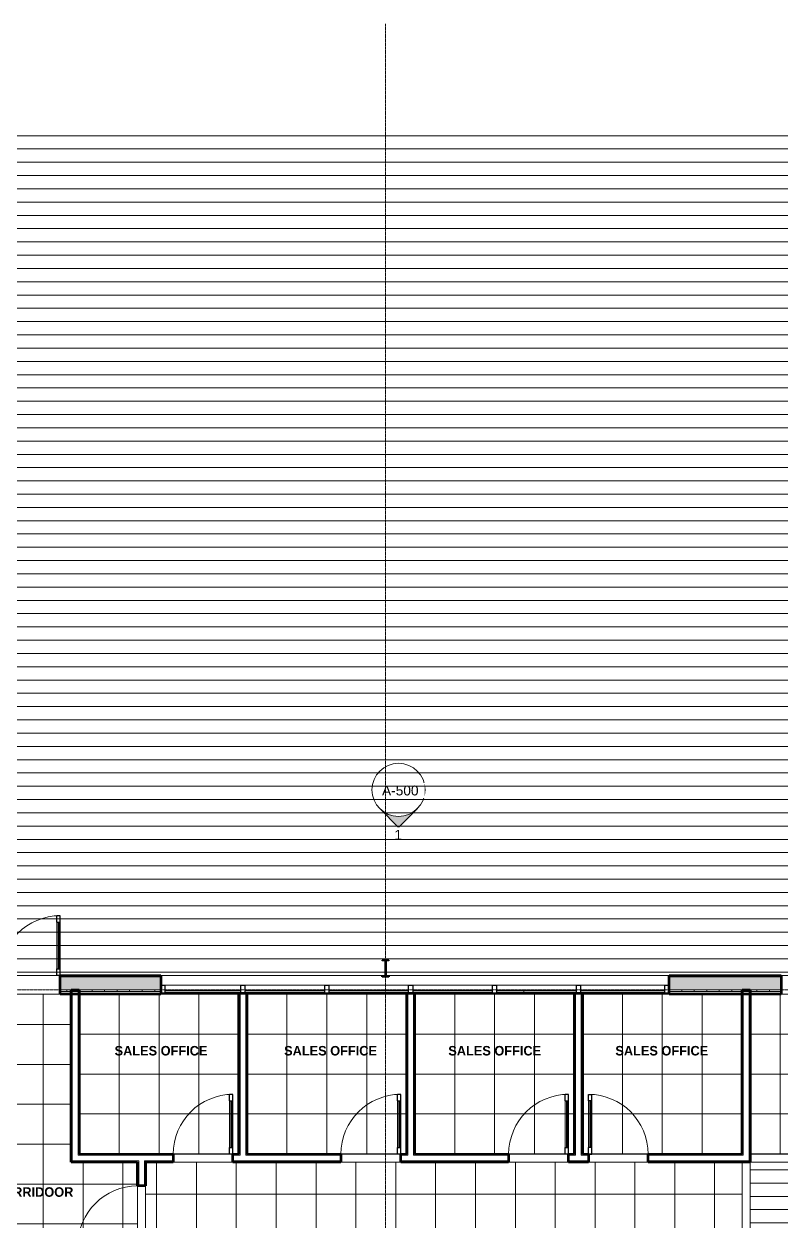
# Model space of a CAD drawing. Header units: inches. Extents: x 30 to 2293, y -1876 to -115.
# Drawn here: x 1153 to 1608, y -836 to -115 of the extents above; entities that cross this region are included whole.
import ezdxf

# ---------------------------------------------------------------- set-up
doc = ezdxf.new("R2010")
doc.units = ezdxf.units.IN
doc.header["$MEASUREMENT"] = 0
doc.linetypes.add('Grid Line 1_2_', pattern=[0.875, 0.5, -0.125, 0.125, -0.125])
for name, color, linetype, lineweight in [('A-AREA-IDEN', 2, 'Continuous', 9), ('A-CLNG-PATT', 13, 'Continuous', 18), ('A-DOOR', 31, 'Continuous', 18), ('A-DOOR-GLAZ', 31, 'Continuous', 40), ('A-GLAZ-CURT', 52, 'Continuous', 9), ('A-GLAZ-CWMG', 51, 'Continuous', 9), ('A-ROOF-PATT', 132, 'Continuous', 18), ('A-WALL', 113, 'Continuous', 18), ('A-WALL-PATT', 111, 'Continuous', 60), ('G-ANNO-SYMB', 111, 'Continuous', 9), ('I-WALL', 2, 'Continuous', 18), ('L-SITE-WALL', 31, 'Continuous', 18), ('S-COLS', 52, 'Continuous', 9), ('S-GRID', 1, 'Continuous', 9)]:
    doc.layers.add(name, color=color, linetype=linetype, lineweight=lineweight)
doc.styles.add('Arial', font='arial.ttf', dxfattribs={"height": 5.901198})
doc.styles.add('Century Gothic_B', font='GOTHICB.TTF', dxfattribs={"height": 5.744479})
pattern_1 = [(0, (0, 0), (20.48, 5.12), [0.845, -14.515, 0.845, -14.515, -81.92]), (0, (0, 0), (20.48, 5.12), [-30.72, 0.845, -29.875, 0.845, -14.515, -35.84]), (0, (0, 0), (20.48, 5.12), [-76.8, 0.845, -9.395, 0.845, -24.755]), (120, (7.68, 2.56), (-14.67405, 15.1762), [0.845, -14.515, 0.845, -14.515, -81.92]), (120, (7.68, 2.56), (-14.67405, 15.1762), [-30.72, 0.845, -29.875, 0.845, -14.515, -35.84]), (120, (7.68, 2.56), (-14.67405, 15.1762), [-76.8, 0.845, -9.395, 0.845, -24.755]), (240, (10.24, 12.8), (-5.80595, -20.2962), [0.845, -14.515, 0.845, -14.515, -81.92]), (240, (10.24, 12.8), (-5.80595, -20.2962), [-30.72, 0.845, -29.875, 0.845, -14.515, -35.84]), (240, (10.24, 12.8), (-5.80595, -20.2962), [-76.8, 0.845, -9.395, 0.845, -24.755])]

# ---------------------------------------------------------------- blocks, each defined once
blk = doc.blocks.new('Single-Glass 1 - 36_ x 84_-598703-REFLECTED CEILING PLAN - OFFICE ANNEX')
at = {"layer": 'A-DOOR', "color": 50, "lineweight": 30}
for p, q in [((16, 37.625), (16, 41.625)), ((18, 41.625), (16, 41.625)), ((16, 37.625), (18, 37.625)), ((18, 37.625), (18, 41.625)), ((16, 9.625), (18, 9.625)), ((16, 5.625), (16, 9.625)), ((18, 5.625), (18, 9.625)), ((18, 5.625), (16, 5.625))]:
    blk.add_line(p, q, dxfattribs=at)
at = {"layer": 'A-DOOR', "color": 7, "lineweight": 9}
for p, q in [((16, 9.625), (16, 37.625)), ((18, 9.625), (18, 37.625))]:
    blk.add_line(p, q, dxfattribs=at)
blk.add_arc((18, 5.625), 36, 90, 180, dxfattribs=at)
at = {"layer": 'A-DOOR-GLAZ', "color": 90}
blk.add_line((17, 37.625), (17, 9.625), dxfattribs=at)
blk = doc.blocks.new('System Panel - Glazed-552699-REFLECTED CEILING PLAN - OFFICE ANNEX')
at = {"layer": 'A-GLAZ-CURT', "color": 10, "lineweight": 18}
for p, q in [((-22.86, -1.75), (-22.86, -0.75)), ((-22.86, -0.75), (22.86, -0.75)), ((22.86, -1.75), (-22.86, -1.75)), ((22.86, -0.75), (22.86, -1.75))]:
    blk.add_line(p, q, dxfattribs=at)
blk = doc.blocks.new('Rectangular Mullion - 2_5_ x 5_ rectangular-551377-REFLECTED CEILING PLAN - OFFICE ANNEX')
at = {"layer": 'A-GLAZ-CWMG', "color": 7}
for p, q in [((1487.65, -693.46), (1538.44, -693.46)), ((1488.78, -698.46), (1538.44, -698.46))]:
    blk.add_line(p, q, dxfattribs=at)
blk = doc.blocks.new('Rectangular Mullion - 2_5_ x 5_ rectangular-552638-REFLECTED CEILING PLAN - OFFICE ANNEX')
at = {"layer": 'A-GLAZ-CWMG', "color": 50, "lineweight": 30}
for p, q in [((0, 2.5), (-2.5, 2.5)), ((-2.5, 2.5), (-2.5, -2.5)), ((0, -2.5), (0, 2.5)), ((-2.5, -2.5), (0, -2.5))]:
    blk.add_line(p, q, dxfattribs=at)
blk = doc.blocks.new('Rectangular Mullion - 2_5_ x 5_ rectangular-552639-REFLECTED CEILING PLAN - OFFICE ANNEX')
at = {"layer": 'A-GLAZ-CWMG', "color": 50, "lineweight": 30}
for p, q in [((-2.5, 2.5), (0, 2.5)), ((-2.5, -2.5), (-2.5, 2.5)), ((0, 2.5), (0, -2.5)), ((0, -2.5), (-2.5, -2.5))]:
    blk.add_line(p, q, dxfattribs=at)
blk = doc.blocks.new('System Panel - Glazed-552889-REFLECTED CEILING PLAN - OFFICE ANNEX')
at = {"layer": 'A-GLAZ-CURT', "color": 10, "lineweight": 18}
for p, q in [((-24, -1.75), (-24, -0.75)), ((-24, -0.75), (24, -0.75)), ((24, -1.75), (-24, -1.75)), ((24, -0.75), (24, -1.75))]:
    blk.add_line(p, q, dxfattribs=at)
blk = doc.blocks.new('System Panel - Glazed-552890-REFLECTED CEILING PLAN - OFFICE ANNEX')
at = {"layer": 'A-GLAZ-CURT', "color": 10, "lineweight": 18}
for p, q in [((-8.18, -1.75), (-8.18, -0.75)), ((-8.18, -0.75), (8.18, -0.75)), ((8.18, -1.75), (-8.18, -1.75)), ((8.18, -0.75), (8.18, -1.75))]:
    blk.add_line(p, q, dxfattribs=at)
blk = doc.blocks.new('System Panel - Glazed-552643-REFLECTED CEILING PLAN - OFFICE ANNEX')
at = {"layer": 'A-GLAZ-CURT', "color": 10, "lineweight": 18}
for p, q in [((-15.82, -1.75), (-15.82, -0.75)), ((-15.82, -0.75), (15.82, -0.75)), ((15.82, -1.75), (-15.82, -1.75)), ((15.82, -0.75), (15.82, -1.75))]:
    blk.add_line(p, q, dxfattribs=at)
blk = doc.blocks.new('System Panel - Glazed-552644-REFLECTED CEILING PLAN - OFFICE ANNEX')
at = {"layer": 'A-GLAZ-CURT', "color": 10, "lineweight": 18}
for p, q in [((-25.39, -1.75), (-25.39, -0.75)), ((-25.39, -0.75), (25.39, -0.75)), ((25.39, -1.75), (-25.39, -1.75)), ((25.39, -0.75), (25.39, -1.75))]:
    blk.add_line(p, q, dxfattribs=at)
blk = doc.blocks.new('Rectangular Mullion - 2_5_ x 5_ rectangular-552885-REFLECTED CEILING PLAN - OFFICE ANNEX')
at = {"layer": 'A-GLAZ-CWMG', "color": 7}
for p, q in [((1285.65, -693.46), (1333.65, -693.46)), ((1286.78, -698.46), (1333.65, -698.46))]:
    blk.add_line(p, q, dxfattribs=at)
blk = doc.blocks.new('Rectangular Mullion - 2_5_ x 5_ rectangular-V14-REFLECTED CEILING PLAN - OFFICE ANNEX')
at = {"layer": 'A-GLAZ-CWMG', "color": 7}
for p, q in [((1336.15, -693.46), (1384.15, -693.46)), ((1336.15, -698.46), (1383.03, -698.46))]:
    blk.add_line(p, q, dxfattribs=at)
blk = doc.blocks.new('Rectangular Mullion - 2_5_ x 5_ rectangular-552886-REFLECTED CEILING PLAN - OFFICE ANNEX')
at = {"layer": 'A-GLAZ-CWMG', "color": 7}
for p, q in [((1437.15, -693.46), (1453.51, -693.46)), ((1437.15, -698.46), (1453.51, -698.46))]:
    blk.add_line(p, q, dxfattribs=at)
blk = doc.blocks.new('Rectangular Mullion - 2_5_ x 5_ rectangular-552003-REFLECTED CEILING PLAN - OFFICE ANNEX')
at = {"layer": 'A-GLAZ-CWMG', "color": 7}
for p, q in [((1453.51, -693.46), (1485.15, -693.46)), ((1453.51, -698.46), (1484.03, -698.46))]:
    blk.add_line(p, q, dxfattribs=at)
blk = doc.blocks.new('Rectangular Mullion - 2_5_ x 5_ rectangular-552636-REFLECTED CEILING PLAN - OFFICE ANNEX')
at = {"layer": 'A-GLAZ-CWMG', "color": 50, "lineweight": 30}
for p, q in [((1.25, 2.5), (-1.25, 2.5)), ((-1.25, 2.5), (-1.25, -2.5)), ((1.25, -2.5), (1.25, 2.5)), ((-1.25, -2.5), (1.25, -2.5))]:
    blk.add_line(p, q, dxfattribs=at)
blk = doc.blocks.new('Rectangular Mullion - 2_5_ x 5_ rectangular-552698-REFLECTED CEILING PLAN - OFFICE ANNEX')
at = {"layer": 'A-GLAZ-CWMG', "color": 7}
for p, q in [((1237.44, -693.46), (1283.15, -693.46)), ((1237.44, -698.46), (1282.03, -698.46))]:
    blk.add_line(p, q, dxfattribs=at)
blk = doc.blocks.new('Open Source Metal Building_Exterior_rvt-1-REFLECTED CEILING PLAN - OFFICE ANNEX')
at = {"layer": 'A-ROOF-PATT', "lineweight": 9}
h = blk.add_hatch(dxfattribs=at)
h.set_pattern_fill('FP_35', style=0, pattern_type=2)
h.set_pattern_definition([(180, (-24239.079, 22238.233), (1e-15, 7.993), [])])
h.paths.add_polyline_path([(1370.17, -687.71), (1370.2, -687.66), (1370.2, -679.28), (1370.04, -678.9), (1369.65, -678.74), (1368.31, -678.74), (1368.31, -678.47), (1372.31, -678.47), (1372.31, -678.74), (1370.97, -678.74), (1370.59, -678.9), (1370.43, -679.28), (1370.45, -687.71), (1700.17, -687.71), (1700.2, -687.66), (1700.2, -679.28), (1700.04, -678.9), (1699.65, -678.74), (1698.31, -678.74), (1698.31, -678.47), (1702.31, -678.47), (1702.31, -678.74), (1700.97, -678.74), (1700.59, -678.9), (1700.43, -679.35), (1700.45, -687.71), (2030.17, -687.71), (2030.2, -687.66), (2030.2, -679.28), (2030.04, -678.9), (2029.65, -678.74), (2028.31, -678.74), (2028.31, -678.47), (2032.31, -678.47), (2032.31, -678.74), (2030.97, -678.74), (2030.59, -678.9), (2030.43, -679.35), (2030.45, -687.71), (2210.16, -687.71), (2210.16, -179.33), (126.52, -179.33), (126.52, -687.71), (380.17, -687.71), (380.2, -687.66), (380.2, -679.28), (380.04, -678.9), (379.65, -678.74), (378.31, -678.74), (378.31, -678.47), (382.31, -678.47), (382.31, -678.74), (380.97, -678.74), (380.59, -678.9), (380.43, -679.35), (380.45, -687.71), (710.17, -687.71), (710.2, -687.66), (710.2, -679.28), (710.04, -678.9), (709.65, -678.74), (708.31, -678.74), (708.31, -678.47), (712.31, -678.47), (712.31, -678.74), (710.97, -678.74), (710.59, -678.9), (710.43, -679.35), (710.45, -687.71), (760.61, -687.71), (760.61, -200.84), (1118.36, -200.84), (1118.36, -448.84), (1039.36, -448.84), (1039.36, -571.59), (1118.36, -571.59), (1118.36, -687.71), (1370.04, -687.71)], flags=0)
h.paths.add_polyline_path([(852.8, -687.71), (1040.17, -687.71), (1040.2, -687.66), (1040.2, -679.28), (1040.04, -678.9), (1039.65, -678.74), (1038.31, -678.74), (1038.31, -678.47), (1042.31, -678.47), (1042.31, -678.74), (1040.97, -678.74), (1040.59, -678.9), (1040.43, -679.35), (1040.45, -687.71), (1113.61, -687.71), (1113.61, -675.59), (765.36, -675.59), (765.36, -687.71), (777.65, -687.71)], flags=0)
h.paths.add_polyline_path([(882.26, -639.09), (887.01, -639.09), (887.01, -636.71), (882.26, -636.71)], flags=0)
h.paths.add_polyline_path([(765.36, -576.34), (826.86, -576.34), (826.86, -571.59), (765.36, -571.59)], flags=0)
h.paths.add_polyline_path([(826.86, -448.84), (826.86, -444.09), (765.36, -444.09), (765.36, -448.84), (777.65, -448.84)], flags=0)
h.paths.add_polyline_path([(1031.23, -383.71), (1035.36, -383.71), (1035.36, -381.34), (1030.61, -381.34), (1030.61, -383.71)], flags=0)
h.paths.add_polyline_path([(862.26, -383.71), (867.01, -383.71), (867.01, -349.59), (862.26, -349.59), (862.26, -379.34)], flags=0)
h = blk.add_hatch(dxfattribs=at)
h.set_pattern_fill('FP_33', style=0, pattern_type=2)
h.set_pattern_definition([(180, (-24239.079, 21231.977), (1e-15, 7.993), [])])
h.paths.add_polyline_path([(1949.7, -1624.02), (2105.44, -1624.02), (2105.44, -1405.9), (2045.94, -1405.9), (2045.94, -1405.96), (2042.31, -1405.96), (2042.31, -1409.46), (2045.94, -1409.46), (2045.94, -1418.21), (2045.81, -1418.21), (2045.81, -1537.46), (1709.69, -1537.46), (1709.69, -1538.96), (487.19, -1538.96), (487.19, -1537.46), (367.31, -1537.46), (367.31, -1522.46), (365.81, -1522.46), (365.81, -1125.33), (365.58, -1125.33), (365.58, -1019.33), (368.31, -1019.33), (368.31, -1015.83), (365.81, -1015.83), (365.81, -1004.85), (368.31, -1004.85), (368.31, -1001.35), (186.31, -1001.35), (186.31, -1624.02), (1689.25, -1624.02)], flags=0)
h.paths.add_polyline_path([(415.94, -1532.96), (487.19, -1532.96), (487.19, -1527.71), (710.2, -1527.71), (710.2, -1521.27), (710.04, -1520.89), (709.65, -1520.73), (708.31, -1520.73), (708.31, -1520.46), (712.31, -1520.46), (712.31, -1520.73), (710.97, -1520.73), (710.59, -1520.89), (710.43, -1521.27), (710.43, -1527.71), (1040.2, -1527.71), (1040.2, -1521.27), (1040.04, -1520.89), (1039.65, -1520.73), (1038.31, -1520.73), (1038.31, -1520.46), (1042.31, -1520.46), (1042.31, -1520.73), (1040.97, -1520.73), (1040.59, -1520.89), (1040.43, -1521.27), (1040.43, -1527.71), (1102.03, -1527.71), (1102.03, -1340.96), (1181.03, -1340.96), (1181.03, -1017.21), (1082.4, -1017.21), (1082.4, -1012.46), (1116.03, -1012.46), (1116.03, -975.09), (1101.28, -975.09), (1101.28, -945.09), (1116.03, -945.09), (1116.03, -933.09), (1101.28, -933.09), (1101.28, -922.59), (1090.78, -922.59), (1090.78, -907.84), (1069.4, -907.84), (1069.4, -922.59), (1044.06, -922.59), (1044.06, -1519.25), (1036.56, -1519.23), (1036.56, -922.59), (949.4, -922.59), (949.4, -907.84), (928.03, -907.84), (928.03, -922.59), (917.53, -922.59), (917.53, -933.09), (902.78, -933.09), (902.78, -945.09), (917.53, -945.09), (917.53, -975.09), (902.78, -975.09), (902.78, -1012.46), (934.4, -1012.46), (934.4, -1017.21), (898.03, -1017.21), (898.03, -962.77), (714.06, -962.77), (714.06, -1519.25), (706.56, -1519.23), (706.56, -962.77), (627.56, -962.77), (627.56, -1012.71), (481.44, -1012.71), (481.44, -1127.7), (384.06, -1127.7), (384.06, -1519.25), (377.06, -1519.25), (377.06, -1522.46), (371.81, -1522.46), (371.81, -1532.96), (414.94, -1532.96)], flags=0)
h.paths.add_polyline_path([(2036.25, -1532.96), (2041.31, -1532.96), (2041.31, -1418.21), (2034.06, -1418.21), (2034.06, -1519.25), (2026.56, -1519.23), (2026.56, -1347.59), (1949.31, -1347.59), (1949.31, -1376.59), (1803.12, -1376.59), (1803.12, -1532.96), (2035.25, -1532.96)], flags=0)
h.paths.add_polyline_path([(1744.75, -1532.96), (1798.62, -1532.96), (1798.62, -1456.21), (1709.69, -1456.21), (1709.69, -1532.96), (1711.69, -1532.96)], flags=0)
h.paths.add_polyline_path([(2030.2, -1530.46), (2028.31, -1530.46), (2028.31, -1530.19), (2029.65, -1530.19), (2030.04, -1530.03), (2030.2, -1529.65), (2030.2, -1521.27), (2030.04, -1520.89), (2029.65, -1520.73), (2028.31, -1520.73), (2028.31, -1520.46), (2032.31, -1520.46), (2032.31, -1520.73), (2030.97, -1520.73), (2030.59, -1520.89), (2030.43, -1521.27), (2030.43, -1529.65), (2030.59, -1530.03), (2030.97, -1530.19), (2032.31, -1530.19), (2032.31, -1530.46), (2030.43, -1530.46)], flags=0)
h.paths.add_polyline_path([(380.43, -1530.46), (378.31, -1530.46), (378.31, -1530.19), (379.65, -1530.19), (380.04, -1530.03), (380.2, -1529.65), (380.2, -1521.27), (380.04, -1520.89), (379.65, -1520.73), (378.31, -1520.73), (378.31, -1520.46), (382.31, -1520.46), (382.31, -1520.73), (380.97, -1520.73), (380.59, -1520.89), (380.43, -1521.27), (380.43, -1529.65), (380.59, -1530.03), (380.97, -1530.19), (382.31, -1530.19), (382.31, -1530.46), (380.97, -1530.46)], flags=0)
h.paths.add_polyline_path([(199.31, -1530.46), (195.31, -1530.46), (195.31, -1530.19), (196.65, -1530.19), (197.04, -1530.03), (197.2, -1529.65), (197.2, -1521.27), (197.04, -1520.89), (196.65, -1520.73), (195.31, -1520.73), (195.31, -1520.46), (199.31, -1520.46), (199.31, -1520.73), (197.97, -1520.73), (197.59, -1520.89), (197.43, -1521.27), (197.43, -1529.65), (197.59, -1530.03), (197.97, -1530.19), (199.31, -1530.19)], flags=0)
h.paths.add_polyline_path([(1589.78, -1527.71), (1700.2, -1527.71), (1700.2, -1521.27), (1700.04, -1520.89), (1699.65, -1520.73), (1698.31, -1520.73), (1698.31, -1520.46), (1702.31, -1520.46), (1702.31, -1520.73), (1700.97, -1520.73), (1700.59, -1520.89), (1700.43, -1521.27), (1700.43, -1527.71), (1704.94, -1527.71), (1704.94, -1451.71), (1798.62, -1451.71), (1798.62, -1371.84), (1860.56, -1371.84), (1860.56, -800.04), (1704.06, -800.04), (1704.06, -1173.52), (1799.69, -1173.52), (1799.69, -1175.65), (1796.85, -1175.65), (1796.85, -1175.52), (1796.92, -1175.52), (1796.92, -1175.59), (1799.62, -1175.59), (1799.62, -1175.45), (1796.06, -1175.45), (1796.06, -1175.65), (1704.06, -1175.65), (1704.06, -1519.25), (1696.56, -1519.23), (1696.56, -1175.65), (1644.06, -1175.65), (1644.06, -1175.45), (1640.5, -1175.45), (1640.5, -1175.59), (1643.21, -1175.59), (1643.21, -1175.52), (1643.27, -1175.52), (1643.27, -1175.65), (1640.44, -1175.65), (1640.44, -1173.52), (1696.56, -1173.52), (1696.56, -800.04), (1589.78, -800.04), (1589.78, -1458.3)], flags=0)
h.paths.add_polyline_path([(2030.43, -1519.92), (2030.13, -1519.92), (2030.13, -1519.28), (2030.49, -1519.28), (2030.49, -1519.92)], flags=0)
h.paths.add_polyline_path([(1700.49, -1519.92), (1700.13, -1519.92), (1700.13, -1519.28), (1700.49, -1519.28)], flags=0)
h.paths.add_polyline_path([(1040.43, -1519.92), (1040.13, -1519.92), (1040.13, -1519.28), (1040.49, -1519.28), (1040.49, -1519.92)], flags=0)
h.paths.add_polyline_path([(710.49, -1519.92), (710.13, -1519.92), (710.13, -1519.28), (710.49, -1519.28)], flags=0)
h.paths.add_polyline_path([(380.13, -1519.92), (380.13, -1519.28), (380.49, -1519.28), (380.49, -1519.92), (380.2, -1519.92)], flags=0)
h.paths.add_polyline_path([(197.61, -1519.9), (197.26, -1519.9), (197.26, -1519.26), (197.61, -1519.26)], flags=0)
h.paths.add_polyline_path([(199.31, -1519.24), (193.69, -1519.21), (193.69, -1015.96), (201.19, -1015.96), (201.19, -1519.24), (199.77, -1519.24)], flags=0)
h.paths.add_polyline_path([(1800.01, -1289.65), (1799.95, -1289.65), (1799.95, -1286.82), (1800.08, -1286.82), (1800.08, -1286.88), (1800.01, -1286.88), (1800.01, -1289.59), (1800.15, -1289.59), (1800.15, -1286.03), (1799.95, -1286.03), (1799.95, -1179.27), (1800.15, -1179.27), (1800.15, -1175.71), (1801.72, -1175.71), (1801.72, -1179.27), (1802.08, -1179.27), (1802.08, -1289.65), (1800.08, -1289.65)], flags=0)
h.paths.add_polyline_path([(1802.02, -1289.59), (1802.02, -1286.09), (1801.79, -1286.09), (1801.79, -1286.28), (1801.72, -1286.28), (1801.72, -1289.59)], flags=0)
h.paths.add_polyline_path([(1796.31, -1173.88), (1799.62, -1173.88), (1799.62, -1173.59), (1796.13, -1173.59), (1796.13, -1173.81), (1796.31, -1173.81)], flags=0)
h.paths.add_polyline_path([(1642.21, -1173.88), (1643.81, -1173.88), (1643.81, -1173.81), (1644, -1173.81), (1644, -1173.59), (1640.5, -1173.59), (1640.5, -1173.88), (1640.79, -1173.88)], flags=0)
h.paths.add_polyline_path([(476.94, -1122.95), (476.94, -1012.71), (384.06, -1012.71), (384.06, -1122.95), (386.97, -1122.95)], flags=0)
h.paths.add_polyline_path([(376.31, -1122.95), (376.56, -1122.95), (376.56, -1019.33), (370.08, -1019.33), (370.08, -1122.95)], flags=0)
h.paths.add_polyline_path([(196.65, -1015.46), (195.31, -1015.46), (195.31, -1015.19), (196.65, -1015.19), (197.04, -1015.03), (197.2, -1014.65), (197.2, -1006.27), (197.04, -1005.89), (196.65, -1005.73), (195.31, -1005.73), (195.31, -1005.46), (199.31, -1005.46), (199.31, -1005.73), (197.97, -1005.73), (197.59, -1005.89), (197.43, -1006.27), (197.43, -1014.65), (197.59, -1015.03), (197.97, -1015.19), (199.31, -1015.19), (199.31, -1015.46), (197.2, -1015.46)], flags=0)
h.paths.add_polyline_path([(500.08, -1007.96), (622.81, -1007.96), (622.81, -698.96), (384.06, -698.96), (384.06, -1007.96), (481.44, -1007.96)], flags=0)
h.paths.add_polyline_path([(898.03, -958.02), (898.03, -698.96), (714.06, -698.96), (714.06, -958.02), (777.65, -958.02)], flags=0)
h.paths.add_polyline_path([(627.56, -958.02), (706.56, -958.02), (706.56, -698.96), (627.56, -698.96), (627.56, -953.85)], flags=0)
h.paths.add_polyline_path([(1100.88, -931.59), (1100.5, -931.59), (1100.5, -931.26), (1100.88, -931.26)], flags=0)
h.paths.add_polyline_path([(926.53, -923.37), (926.2, -923.37), (926.2, -922.98), (926.53, -922.98)], flags=0)
at = {"layer": 'A-WALL-PATT', "lineweight": 9}
h = blk.add_hatch(dxfattribs=at)
h.set_pattern_fill('FP_31', color=8, style=0, pattern_type=2)
h.set_pattern_definition([(161.57, (0.32, 0.32), (-2.56049618, -0.0005374), [0, -18.214, 2.022, 0]), (18.43, (-0.32, 0.32), (-2.56049618, 0.0005374), [0, -18.214, 2.022, 0]), (108.43, (0.32, 0.32), (1.2792209, -6.40087673), [6.07, -14.166]), (71.57, (-0.32, 0.32), (1.2792209, 6.40087673), [6.07, -14.166])])
h.paths.add_polyline_path([(1540.94, -696.46), (1608.4, -696.46), (1608.4, -688.46), (1540.94, -688.46)], flags=0)
h.paths.add_polyline_path([(1234.94, -696.46), (1234.94, -688.46), (1174.4, -688.46), (1174.4, -696.46)], flags=0)
h.paths.add_polyline_path([(2210.16, -696.46), (2210.16, -688.46), (1644.4, -688.46), (1644.4, -696.46), (2079.93, -696.46)], flags=0)
h.paths.add_polyline_path([(1103.22, -696.46), (1138.4, -696.46), (1138.4, -688.46), (421.56, -688.46), (421.56, -696.46), (1038.11, -696.46)], flags=0)
h.paths.add_polyline_path([(126.52, -696.46), (385.56, -696.46), (385.56, -688.46), (126.52, -688.46), (126.52, -695.73)], flags=0)
h = blk.add_hatch(dxfattribs=at)
h.set_pattern_fill('FP_32', style=0, pattern_type=2)
h.set_pattern_definition([(0, (0, 0), (0, 7.554), []), (90, (0, 0), (-7.554, 5e-16), [])])
h.paths.add_polyline_path([(1608.4, -697.46), (1608.4, -696.46), (1540.94, -696.46), (1540.94, -697.46), (1559.02, -697.46)], flags=0)
h.paths.add_polyline_path([(2079.93, -697.46), (2210.16, -697.46), (2210.16, -696.46), (2042.31, -696.46), (2042.31, -697.46), (2047.37, -697.46)], flags=0)
h.paths.add_polyline_path([(1949.7, -697.46), (2034.31, -697.46), (2034.31, -696.46), (1644.4, -696.46), (1644.4, -697.46), (1819.47, -697.46)], flags=0)
h.paths.add_polyline_path([(367.31, -697.46), (368.31, -697.46), (368.31, -696.46), (126.52, -696.46), (126.52, -697.46), (354.41, -697.46)], flags=0)
h.paths.add_polyline_path([(385.56, -697.46), (385.56, -696.46), (376.31, -696.46), (376.31, -697.46), (377.06, -697.46)], flags=0)
h.paths.add_polyline_path([(907.88, -697.46), (1138.4, -697.46), (1138.4, -696.46), (421.56, -696.46), (421.56, -697.46), (777.65, -697.46)], flags=0)
h.paths.add_polyline_path([(1174.4, -697.46), (1234.94, -697.46), (1234.94, -696.46), (1174.4, -696.46)], flags=0)
at = {"layer": 'S-COLS'}
h = blk.add_hatch(dxfattribs=at)
h.set_pattern_fill('FP_34', color=256, style=0, pattern_type=2)
h.set_pattern_definition([(45, (0, 0), (-6.335677, 6.335677), []), (45, (0, 9.6), (-6.335677, 6.335677), [])])
h.paths.add_polyline_path([(1368.31, -688.47), (1372.31, -688.47), (1372.31, -688.2), (1370.97, -688.2), (1370.59, -688.04), (1370.43, -687.66), (1370.43, -679.28), (1370.59, -678.9), (1370.97, -678.74), (1372.31, -678.74), (1372.31, -678.47), (1368.31, -678.47), (1368.31, -678.74), (1369.65, -678.74), (1370.04, -678.9), (1370.2, -679.28), (1370.2, -687.66), (1370.04, -688.04), (1369.65, -688.2), (1368.31, -688.2)], flags=0)
at = {"layer": 'A-WALL', "color": 10}
for p, q in [((1174.4, -688.46), (1234.94, -688.46)), ((1540.94, -688.46), (1608.4, -688.46)), ((1174.4, -696.46), (1234.94, -696.46)), ((1174.4, -697.46), (1234.94, -697.46)), ((1540.94, -696.46), (1608.4, -696.46)), ((1540.94, -697.46), (1608.4, -697.46))]:
    blk.add_line(p, q, dxfattribs=at)
at = {"layer": 'L-SITE-WALL', "color": 10}
for p, q in [((1174.4, -687.71), (1138.4, -687.71)), ((1370.17, -687.71), (1234.94, -687.71)), ((1540.94, -687.71), (1370.45, -687.71)), ((1644.4, -687.71), (1608.4, -687.71)), ((1138.4, -698.96), (1174.4, -698.96)), ((1234.94, -698.96), (1282.03, -698.96)), ((1286.78, -698.96), (1383.03, -698.96)), ((1387.78, -698.96), (1484.03, -698.96)), ((1488.78, -698.96), (1540.94, -698.96)), ((1608.4, -698.96), (1644.4, -698.96))]:
    blk.add_line(p, q, dxfattribs=at)
at = {"layer": 'L-SITE-WALL', "color": 250, "lineweight": 60}
for p, q in [((1174.4, -698.96), (1174.4, -687.71)), ((1174.4, -687.71), (1234.94, -687.71)), ((1234.94, -687.71), (1234.94, -698.96)), ((1540.94, -698.96), (1540.94, -687.71)), ((1540.94, -687.71), (1608.4, -687.71)), ((1608.4, -687.71), (1608.4, -698.96)), ((1234.94, -698.96), (1174.4, -698.96)), ((1608.4, -698.96), (1540.94, -698.96))]:
    blk.add_line(p, q, dxfattribs=at)
at = {"layer": 'S-COLS', "color": 90, "lineweight": 40}
for p, q in [((1368.31, -678.74), (1368.31, -678.47)), ((1368.31, -678.47), (1372.31, -678.47)), ((1369.65, -678.74), (1368.31, -678.74)), ((1370.2, -687.66), (1370.2, -679.28)), ((1370.43, -679.28), (1370.43, -687.66)), ((1372.31, -678.74), (1370.97, -678.74)), ((1372.31, -678.47), (1372.31, -678.74)), ((1368.31, -688.2), (1369.65, -688.2)), ((1368.31, -688.47), (1368.31, -688.2)), ((1372.31, -688.47), (1368.31, -688.47)), ((1370.97, -688.2), (1372.31, -688.2)), ((1372.31, -688.2), (1372.31, -688.47))]:
    blk.add_line(p, q, dxfattribs=at)
for centre, start, end in [((1369.65, -679.28), 0, 90), ((1370.97, -679.28), 90, 180), ((1369.65, -687.66), 270, 0), ((1370.97, -687.66), 180, 270)]:
    blk.add_arc(centre, 0.543, start, end, dxfattribs=at)
at = {"layer": 'S-GRID', "linetype": 'Grid Line 1_2_'}
for p, q in [((1370.31, -114.83), (1370.31, -1843.89)), ((2274.62, -696.46), (62.02, -696.46))]:
    blk.add_line(p, q, dxfattribs=at)
at = {"lineweight": 9}
for name, p in [('Single-Glass 1 - 36_ x 84_-598703-REFLECTED CEILING PLAN - OFFICE ANNEX', (1156.4, -693.34)), ('Rectangular Mullion - 2_5_ x 5_ rectangular-552698-REFLECTED CEILING PLAN - OFFICE ANNEX', (0, 0)), ('System Panel - Glazed-552699-REFLECTED CEILING PLAN - OFFICE ANNEX', (1260.29, -695.96)), ('Rectangular Mullion - 2_5_ x 5_ rectangular-552885-REFLECTED CEILING PLAN - OFFICE ANNEX', (0, 0)), ('System Panel - Glazed-552889-REFLECTED CEILING PLAN - OFFICE ANNEX', (1309.65, -695.96)), ('Rectangular Mullion - 2_5_ x 5_ rectangular-V14-REFLECTED CEILING PLAN - OFFICE ANNEX', (0, 0)), ('System Panel - Glazed-552889-REFLECTED CEILING PLAN - OFFICE ANNEX', (1360.15, -695.96)), ('Rectangular Mullion - 2_5_ x 5_ rectangular-552885-REFLECTED CEILING PLAN - OFFICE ANNEX', (101, 0)), ('System Panel - Glazed-552889-REFLECTED CEILING PLAN - OFFICE ANNEX', (1410.65, -695.96)), ('Rectangular Mullion - 2_5_ x 5_ rectangular-552886-REFLECTED CEILING PLAN - OFFICE ANNEX', (0, 0)), ('System Panel - Glazed-552890-REFLECTED CEILING PLAN - OFFICE ANNEX', (1445.33, -695.96)), ('Rectangular Mullion - 2_5_ x 5_ rectangular-552003-REFLECTED CEILING PLAN - OFFICE ANNEX', (0, 0)), ('System Panel - Glazed-552643-REFLECTED CEILING PLAN - OFFICE ANNEX', (1469.33, -695.96)), ('Rectangular Mullion - 2_5_ x 5_ rectangular-551377-REFLECTED CEILING PLAN - OFFICE ANNEX', (0, 0)), ('System Panel - Glazed-552644-REFLECTED CEILING PLAN - OFFICE ANNEX', (1513.04, -695.96))]:
    blk.add_blockref(name, p, dxfattribs=at)
at = {"lineweight": 9, "rotation": 180}
blk.add_blockref('Rectangular Mullion - 2_5_ x 5_ rectangular-552639-REFLECTED CEILING PLAN - OFFICE ANNEX', (1234.94, -695.96), dxfattribs=at)
at = {"lineweight": 9, "extrusion": (0, 0, -1), "rotation": 180}
for name, p in [('Rectangular Mullion - 2_5_ x 5_ rectangular-552636-REFLECTED CEILING PLAN - OFFICE ANNEX', (-1284.4, -695.96)), ('Rectangular Mullion - 2_5_ x 5_ rectangular-552636-REFLECTED CEILING PLAN - OFFICE ANNEX', (-1334.9, -695.96)), ('Rectangular Mullion - 2_5_ x 5_ rectangular-552636-REFLECTED CEILING PLAN - OFFICE ANNEX', (-1385.4, -695.96)), ('Rectangular Mullion - 2_5_ x 5_ rectangular-552636-REFLECTED CEILING PLAN - OFFICE ANNEX', (-1435.9, -695.96)), ('Rectangular Mullion - 2_5_ x 5_ rectangular-552636-REFLECTED CEILING PLAN - OFFICE ANNEX', (-1486.4, -695.96)), ('Rectangular Mullion - 2_5_ x 5_ rectangular-552638-REFLECTED CEILING PLAN - OFFICE ANNEX', (-1540.94, -695.96))]:
    blk.add_blockref(name, p, dxfattribs=at)
blk = doc.blocks.new('Single-Glass 1 - 36_ x 84_-564710-REFLECTED CEILING PLAN - OFFICE ANNEX')
at = {"layer": 'A-DOOR', "lineweight": 30}
for p, q in [((16, 34.375), (16, 38.375)), ((18, 38.375), (16, 38.375)), ((18, 34.375), (18, 38.375)), ((16, 34.375), (18, 34.375)), ((16, 6.375), (18, 6.375)), ((16, 2.375), (16, 6.375)), ((18, 2.375), (16, 2.375)), ((18, 2.375), (18, 6.375))]:
    blk.add_line(p, q, dxfattribs=at)
at = {"layer": 'A-DOOR', "lineweight": 9}
for p, q in [((16, 6.375), (16, 34.375)), ((18, 6.375), (18, 34.375))]:
    blk.add_line(p, q, dxfattribs=at)
blk.add_arc((18, 2.375), 36, 90, 180, dxfattribs=at)
at = {"layer": 'A-DOOR-GLAZ'}
blk.add_line((17, 34.375), (17, 6.375), dxfattribs=at)
blk = doc.blocks.new('Single-Glass 1 - 36_ x 84_-564716-REFLECTED CEILING PLAN - OFFICE ANNEX')
at = {"layer": 'A-DOOR', "lineweight": 30}
for p, q in [((16, -2.375), (16, -6.375)), ((18, -2.375), (16, -2.375)), ((16, -6.375), (18, -6.375)), ((18, -2.375), (18, -6.375)), ((16, -34.375), (16, -38.375)), ((16, -34.375), (18, -34.375)), ((18, -34.375), (18, -38.375)), ((18, -38.375), (16, -38.375))]:
    blk.add_line(p, q, dxfattribs=at)
at = {"layer": 'A-DOOR', "lineweight": 9}
for p, q in [((16, -6.375), (16, -34.375)), ((18, -6.375), (18, -34.375))]:
    blk.add_line(p, q, dxfattribs=at)
blk.add_arc((18, -2.375), 36, 180, 270, dxfattribs=at)
at = {"layer": 'A-DOOR-GLAZ'}
blk.add_line((17, -34.375), (17, -6.375), dxfattribs=at)
blk = doc.blocks.new('Elevation - Filled Arrow-152140-REFLECTED CEILING PLAN - OFFICE ANNEX')
at = {"layer": 'G-ANNO-SYMB'}
blk.add_circle((0, 0), 0.25, dxfattribs=at)
blk = doc.blocks.new('Elevation - Filled Arrow-151867-REFLECTED CEILING PLAN - OFFICE ANNEX')
at = {"layer": 'G-ANNO-SYMB'}
h = blk.add_hatch(color=256, dxfattribs=at)
edge = h.paths.add_edge_path(flags=0)
edge.add_line((0, 0.354), (0.177, 0.177))
edge.add_arc((0, 0), 0.25, 45, 135)
edge.add_line((-0.177, 0.177), (0, 0.354))
for p, q in [((0, 0.354), (-0.177, 0.177)), ((0, 0.354), (-0.177, 0.177)), ((0.177, 0.177), (0, 0.354)), ((0.177, 0.177), (0, 0.354))]:
    blk.add_line(p, q, dxfattribs=at)
blk.add_arc((0, 0), 0.25, 45, 135, dxfattribs=at)

msp = doc.modelspace()

# ---------------------------------------------------------------- hatches: boundary and pattern name
at = {"layer": 'A-CLNG-PATT'}
h = msp.add_hatch(dxfattribs=at)
h.set_pattern_fill('FP_25', color=256, style=0, pattern_type=2)
h.set_pattern_definition([(0, (1068.12, -837.293), (0, -24), []), (270, (1068.12, -837.293), (-24, -1e-15), [])])
h.paths.add_polyline_path([(1168.34, -1012.46), (1181.03, -1012.46), (1181.03, -862.96), (1221.03, -862.96), (1221.03, -800.04), (1181.03, -800.04), (1181.03, -698.96), (1120.78, -698.96), (1120.78, -1012.46)], flags=0)
h.paths.add_polyline_path([(1103.22, -903.09), (1116.03, -903.09), (1116.03, -698.96), (902.78, -698.96), (902.78, -903.09), (1040.2, -903.09), (1040.2, -902.22), (1040.05, -901.87), (1039.71, -901.73), (1037.32, -901.73), (1037.32, -901.47), (1043.31, -901.47), (1043.31, -901.73), (1040.92, -901.73), (1040.57, -901.87), (1040.43, -902.22), (1040.43, -903.09), (1070.67, -903.09)], flags=0)
h = msp.add_hatch(dxfattribs=at)
h.set_pattern_fill('FP_29', color=256, style=0, pattern_type=2)
h.set_pattern_definition([(270, (1233.903, -747.063), (-24, -1e-15), []), (180, (1233.903, -747.063), (3e-15, 24), [])])
h.paths.add_polyline_path([(1278.4, -795.29), (1282.03, -795.29), (1282.03, -698.96), (1185.78, -698.96), (1185.78, -795.29), (1242.4, -795.29)], flags=0)
h = msp.add_hatch(dxfattribs=at)
h.set_pattern_fill('FP_17', color=256, style=0, pattern_type=2)
h.set_pattern_definition([(90, (1334.903, -747.063), (24, -1e-15), []), (0, (1334.903, -747.063), (0, -24), [])])
h.paths.add_polyline_path([(1363.68, -795.29), (1383.03, -795.29), (1383.03, -698.96), (1286.78, -698.96), (1286.78, -795.29), (1343.4, -795.29)], flags=0)
h = msp.add_hatch(dxfattribs=at)
h.set_pattern_fill('FP_18', color=256, style=0, pattern_type=2)
h.set_pattern_definition([(90, (1435.903, -747.063), (24, -1e-15), []), (0, (1435.903, -747.063), (0, -24), [])])
h.paths.add_polyline_path([(1480.4, -795.29), (1484.03, -795.29), (1484.03, -698.96), (1387.78, -698.96), (1387.78, -795.29), (1444.4, -795.29)], flags=0)
h = msp.add_hatch(dxfattribs=at)
h.set_pattern_fill('FP_19', color=256, style=0, pattern_type=2)
h.set_pattern_definition([(270, (1536.903, -747.063), (-24, -1e-15), []), (180, (1536.903, -747.063), (3e-15, 24), [])])
h.paths.add_polyline_path([(1559.02, -795.29), (1585.03, -795.29), (1585.03, -698.96), (1488.78, -698.96), (1488.78, -795.29), (1528.4, -795.29)], flags=0)
h = msp.add_hatch(dxfattribs=at)
h.set_pattern_fill('FP_20', color=256, style=0, pattern_type=2)
h.set_pattern_definition([(90, (1631.903, -747.063), (24, -1e-15), []), (0, (1631.903, -747.063), (0, -24), [])])
h.paths.add_polyline_path([(1650.03, -795.29), (1650.03, -698.96), (1589.78, -698.96), (1589.78, -795.29), (1624.13, -795.29)], flags=0)
h = msp.add_hatch(dxfattribs=at)
h.set_pattern_fill('FP_6', color=256, style=0, pattern_type=2)
h.set_pattern_definition([(270, (1352.403, -1107.5), (-24, -1e-15), []), (180, (1352.403, -1107.5), (-3e-15, 24), [])])
h.paths.add_polyline_path([(1559.02, -1340.96), (1585.03, -1340.96), (1585.03, -1280.71), (1347.03, -1280.71), (1347.03, -862.96), (1585.03, -862.96), (1585.03, -800.04), (1225.78, -800.04), (1225.78, -862.96), (1286.78, -862.96), (1286.78, -1277.71), (1185.78, -1277.71), (1185.78, -1340.96), (1468.4, -1340.96)], flags=0)
at = {"layer": 'A-WALL-PATT', "lineweight": 9}
h = msp.add_hatch(dxfattribs=at)
h.set_pattern_fill('FP_1', color=256, style=0, pattern_type=2)
h.set_pattern_definition(pattern_1)
h.paths.add_polyline_path([(1181.03, -799.41), (1181.65, -799.41), (1181.65, -696.46), (1181.03, -696.46), (1181.03, -795.29)], flags=0)
h = msp.add_hatch(dxfattribs=at)
h.set_pattern_fill('FP_1', color=256, style=0, pattern_type=2)
h.set_pattern_definition(pattern_1)
h.paths.add_polyline_path([(1185.78, -795.29), (1185.78, -696.46), (1185.15, -696.46), (1185.15, -795.29)], flags=0)
h = msp.add_hatch(dxfattribs=at)
h.set_pattern_fill('FP_1', color=256, style=0, pattern_type=2)
h.set_pattern_definition(pattern_1)
h.paths.add_polyline_path([(1282.65, -795.29), (1282.65, -698.46), (1282.03, -698.46), (1282.03, -795.29)], flags=0)
h = msp.add_hatch(dxfattribs=at)
h.set_pattern_fill('FP_1', color=256, style=0, pattern_type=2)
h.set_pattern_definition(pattern_1)
h.paths.add_polyline_path([(1286.78, -795.29), (1286.78, -698.46), (1286.15, -698.46), (1286.15, -795.29)], flags=0)
h = msp.add_hatch(dxfattribs=at)
h.set_pattern_fill('FP_1', color=256, style=0, pattern_type=2)
h.set_pattern_definition(pattern_1)
h.paths.add_polyline_path([(1383.65, -795.29), (1383.65, -698.46), (1383.03, -698.46), (1383.03, -795.29)], flags=0)
h = msp.add_hatch(dxfattribs=at)
h.set_pattern_fill('FP_1', color=256, style=0, pattern_type=2)
h.set_pattern_definition(pattern_1)
h.paths.add_polyline_path([(1387.78, -795.29), (1387.78, -698.46), (1387.15, -698.46), (1387.15, -795.29)], flags=0)
h = msp.add_hatch(dxfattribs=at)
h.set_pattern_fill('FP_1', color=256, style=0, pattern_type=2)
h.set_pattern_definition(pattern_1)
h.paths.add_polyline_path([(1484.65, -795.29), (1484.65, -698.46), (1484.03, -698.46), (1484.03, -795.29)], flags=0)
h = msp.add_hatch(dxfattribs=at)
h.set_pattern_fill('FP_1', color=256, style=0, pattern_type=2)
h.set_pattern_definition(pattern_1)
h.paths.add_polyline_path([(1488.78, -795.29), (1488.78, -698.46), (1488.15, -698.46), (1488.15, -795.29)], flags=0)
h = msp.add_hatch(dxfattribs=at)
h.set_pattern_fill('FP_1', color=256, style=0, pattern_type=2)
h.set_pattern_definition(pattern_1)
h.paths.add_polyline_path([(1585.03, -1528.46), (1585.65, -1528.46), (1585.65, -1345.71), (1585.03, -1345.71), (1585.03, -1379.39)], flags=0)
h.paths.add_polyline_path([(1585.03, -1276.59), (1585.65, -1276.59), (1585.65, -1248.09), (1585.03, -1248.09), (1585.03, -1275.96)], flags=0)
h.paths.add_polyline_path([(1585.03, -1243.96), (1585.65, -1243.96), (1585.65, -1052.09), (1585.03, -1052.09), (1585.03, -1179.38)], flags=0)
h.paths.add_polyline_path([(1585.03, -1008.02), (1585.65, -1008.02), (1585.65, -867.71), (1585.03, -867.71), (1585.03, -979.37)], flags=0)
h.paths.add_polyline_path([(1585.65, -795.29), (1585.65, -696.46), (1585.03, -696.46), (1585.03, -795.29)], flags=0)
h = msp.add_hatch(dxfattribs=at)
h.set_pattern_fill('FP_1', color=256, style=0, pattern_type=2)
h.set_pattern_definition(pattern_1)
h.paths.add_polyline_path([(1589.78, -1528.46), (1589.78, -1341.59), (1589.15, -1341.59), (1589.15, -1528.46)], flags=0)
h.paths.add_polyline_path([(1589.78, -1280.71), (1589.78, -1052.09), (1589.15, -1052.09), (1589.15, -1280.71)], flags=0)
h.paths.add_polyline_path([(1589.15, -1012.15), (1589.78, -1012.15), (1589.78, -863.59), (1589.15, -863.59), (1589.15, -979.37)], flags=0)
h.paths.add_polyline_path([(1589.15, -799.41), (1589.78, -799.41), (1589.78, -696.46), (1589.15, -696.46), (1589.15, -795.91)], flags=0)
h = msp.add_hatch(dxfattribs=at)
h.set_pattern_fill('FP_1', color=256, style=0, pattern_type=2)
h.set_pattern_definition(pattern_1)
h.paths.add_polyline_path([(1589.78, -800.04), (1589.78, -799.41), (1528.4, -799.41), (1528.4, -800.04), (1559.02, -800.04)], flags=0)
h.paths.add_polyline_path([(1480.4, -800.04), (1492.4, -800.04), (1492.4, -799.41), (1480.4, -799.41)], flags=0)
h.paths.add_polyline_path([(1444.4, -800.04), (1444.4, -799.41), (1379.4, -799.41), (1379.4, -800.04), (1428.79, -800.04)], flags=0)
h.paths.add_polyline_path([(1343.4, -800.04), (1343.4, -799.41), (1278.4, -799.41), (1278.4, -800.04), (1298.56, -800.04)], flags=0)
h.paths.add_polyline_path([(1242.4, -800.04), (1242.4, -799.41), (1225.78, -799.41), (1225.78, -800.04), (1233.45, -800.04)], flags=0)
h.paths.add_polyline_path([(1181.03, -800.04), (1221.65, -800.04), (1221.65, -799.41), (1181.03, -799.41)], flags=0)
h = msp.add_hatch(dxfattribs=at)
h.set_pattern_fill('FP_1', color=256, style=0, pattern_type=2)
h.set_pattern_definition(pattern_1)
h.paths.add_polyline_path([(1585.65, -795.91), (1585.65, -795.29), (1528.4, -795.29), (1528.4, -795.91), (1559.02, -795.91)], flags=0)
h.paths.add_polyline_path([(1488.15, -795.91), (1492.4, -795.91), (1492.4, -795.29), (1488.15, -795.29)], flags=0)
h.paths.add_polyline_path([(1484.65, -795.91), (1484.65, -795.29), (1480.4, -795.29), (1480.4, -795.91)], flags=0)
h.paths.add_polyline_path([(1444.4, -795.91), (1444.4, -795.29), (1387.15, -795.29), (1387.15, -795.91), (1428.79, -795.91)], flags=0)
h.paths.add_polyline_path([(1383.65, -795.91), (1383.65, -795.29), (1379.4, -795.29), (1379.4, -795.91)], flags=0)
h.paths.add_polyline_path([(1343.4, -795.91), (1343.4, -795.29), (1286.15, -795.29), (1286.15, -795.91), (1298.56, -795.91)], flags=0)
h.paths.add_polyline_path([(1278.4, -795.91), (1282.65, -795.91), (1282.65, -795.29), (1278.4, -795.29)], flags=0)
h.paths.add_polyline_path([(1242.4, -795.91), (1242.4, -795.29), (1185.15, -795.29), (1185.15, -795.91), (1233.45, -795.91)], flags=0)
h = msp.add_hatch(dxfattribs=at)
h.set_pattern_fill('FP_1', color=256, style=0, pattern_type=2)
h.set_pattern_definition(pattern_1)
h.paths.add_polyline_path([(1221.03, -862.96), (1221.65, -862.96), (1221.65, -850.4), (1221.03, -850.4)], flags=0)
h.paths.add_polyline_path([(1221.65, -814.4), (1221.65, -800.04), (1221.03, -800.04), (1221.03, -814.4)], flags=0)

# ---------------------------------------------------------------- linework, layer by layer
at = {"layer": 'A-WALL'}
for p, q in [((1181.65, -799.41), (1181.65, -696.46)), ((1185.15, -795.91), (1185.15, -696.46)), ((1282.65, -698.46), (1282.65, -795.91)), ((1286.15, -698.46), (1286.15, -795.91)), ((1383.65, -698.46), (1383.65, -795.91)), ((1387.15, -698.46), (1387.15, -795.91)), ((1484.65, -795.91), (1484.65, -698.46)), ((1488.15, -795.91), (1488.15, -698.46)), ((1585.65, -696.46), (1585.65, -795.91)), ((1589.15, -696.46), (1589.15, -799.41)), ((1221.65, -799.41), (1181.65, -799.41)), ((1242.4, -795.91), (1185.15, -795.91)), ((1221.65, -799.41), (1221.65, -814.4)), ((1242.4, -799.41), (1225.15, -799.41)), ((1225.15, -799.41), (1225.15, -814.4)), ((1225.78, -799.41), (1225.78, -800.04)), ((1282.65, -795.91), (1278.4, -795.91)), ((1343.4, -799.41), (1278.4, -799.41)), ((1343.4, -795.91), (1286.15, -795.91)), ((1383.65, -795.91), (1379.4, -795.91)), ((1444.4, -799.41), (1379.4, -799.41)), ((1444.4, -795.91), (1387.15, -795.91)), ((1484.65, -795.91), (1480.4, -795.91)), ((1492.4, -799.41), (1480.4, -799.41)), ((1492.4, -795.91), (1488.15, -795.91)), ((1585.65, -795.91), (1528.4, -795.91)), ((1589.15, -799.41), (1528.4, -799.41))]:
    msp.add_line(p, q, dxfattribs=at)
at = {"layer": 'I-WALL', "lineweight": 60}
for p, q in [((1181.03, -800.04), (1181.03, -696.46)), ((1181.03, -696.46), (1185.78, -696.46)), ((1185.78, -696.46), (1185.78, -795.29)), ((1282.03, -795.29), (1282.03, -698.46)), ((1282.03, -698.46), (1286.78, -698.46)), ((1286.78, -698.46), (1286.78, -795.29)), ((1383.03, -795.29), (1383.03, -698.46)), ((1383.03, -698.46), (1387.78, -698.46)), ((1387.78, -698.46), (1387.78, -795.29)), ((1484.03, -795.29), (1484.03, -698.46)), ((1484.03, -698.46), (1488.78, -698.46)), ((1488.78, -698.46), (1488.78, -795.29)), ((1585.03, -795.29), (1585.03, -696.46)), ((1585.03, -696.46), (1589.78, -696.46)), ((1589.78, -696.46), (1589.78, -800.04)), ((1185.78, -795.29), (1242.4, -795.29)), ((1242.4, -795.29), (1242.4, -800.04)), ((1278.4, -795.29), (1282.03, -795.29)), ((1278.4, -800.04), (1278.4, -795.29)), ((1286.78, -795.29), (1343.4, -795.29)), ((1343.4, -795.29), (1343.4, -800.04)), ((1379.4, -795.29), (1383.03, -795.29)), ((1379.4, -800.04), (1379.4, -795.29)), ((1387.78, -795.29), (1444.4, -795.29)), ((1444.4, -795.29), (1444.4, -800.04)), ((1480.4, -795.29), (1484.03, -795.29)), ((1480.4, -800.04), (1480.4, -795.29)), ((1488.78, -795.29), (1492.4, -795.29)), ((1492.4, -795.29), (1492.4, -800.04)), ((1528.4, -795.29), (1585.03, -795.29)), ((1528.4, -800.04), (1528.4, -795.29)), ((1221.03, -800.04), (1181.03, -800.04)), ((1221.03, -814.4), (1221.03, -800.04)), ((1242.4, -800.04), (1225.78, -800.04)), ((1225.78, -800.04), (1225.78, -814.4)), ((1343.4, -800.04), (1278.4, -800.04)), ((1444.4, -800.04), (1379.4, -800.04)), ((1492.4, -800.04), (1480.4, -800.04)), ((1589.78, -800.04), (1528.4, -800.04)), ((1225.78, -814.4), (1221.03, -814.4))]:
    msp.add_line(p, q, dxfattribs=at)
at = {"layer": 'I-WALL'}
for p, q in [((1278.4, -795.29), (1242.4, -795.29)), ((1379.4, -795.29), (1343.4, -795.29)), ((1480.4, -795.29), (1444.4, -795.29)), ((1528.4, -795.29), (1492.4, -795.29)), ((1650.03, -795.29), (1589.78, -795.29)), ((1242.4, -800.04), (1278.4, -800.04)), ((1343.4, -800.04), (1379.4, -800.04)), ((1444.4, -800.04), (1480.4, -800.04)), ((1492.4, -800.04), (1528.4, -800.04)), ((1585.03, -800.04), (1585.03, -862.96)), ((1589.78, -862.96), (1589.78, -800.04)), ((1589.78, -800.04), (1650.03, -800.04)), ((1221.03, -814.4), (1221.03, -850.4)), ((1225.78, -850.4), (1225.78, -814.4))]:
    msp.add_line(p, q, dxfattribs=at)

# ---------------------------------------------------------------- block references
at = {"layer": 'A-DOOR'}
for p in [(1260.4, -797.66), (1361.4, -797.66), (1462.4, -797.66)]:
    msp.add_blockref('Single-Glass 1 - 36_ x 84_-564710-REFLECTED CEILING PLAN - OFFICE ANNEX', p, dxfattribs=at)
for p, rotation in [((1510.4, -797.66), 180), ((1223.4, -832.4), 269.9999999999998)]:
    msp.add_blockref('Single-Glass 1 - 36_ x 84_-564716-REFLECTED CEILING PLAN - OFFICE ANNEX', p, dxfattribs=dict(at, rotation=rotation))
at = {"layer": 'G-ANNO-SYMB', "xscale": 63.99999999999997, "yscale": 63.99999999999997, "zscale": 63.99999999999997}
msp.add_blockref('Elevation - Filled Arrow-152140-REFLECTED CEILING PLAN - OFFICE ANNEX', (1378.09, -575.96), dxfattribs=at)
at = {"layer": 'G-ANNO-SYMB', "extrusion": (0, 0, -1), "xscale": 63.99999999999997, "yscale": 63.99999999999997, "zscale": 63.99999999999997, "rotation": 180}
msp.add_blockref('Elevation - Filled Arrow-151867-REFLECTED CEILING PLAN - OFFICE ANNEX', (-1378.09, -575.96), dxfattribs=at)

# ---------------------------------------------------------------- texts
at = {"layer": 'A-AREA-IDEN', "attachment_point": 2, "line_spacing_factor": 0.984796, "style": 'Century Gothic_B'}
for s, insert, char_height, width in [('SALES OFFICE', (1235.08, -730.15), 5.7445, 61.272), ('SALES OFFICE', (1337.16, -730.15), 5.7445, 61.272), ('SALES OFFICE', (1436, -730.15), 5.7445, 61.272), ('SALES OFFICE', (1536.59, -730.15), 5.7445, 61.272), ('CORRIDOOR', (1158.42, -815.23), 5.744, 57.672)]:
    msp.add_mtext(s, dxfattribs=dict(at, insert=insert, char_height=char_height, width=width))

# ---------------------------------------------------------------- next in the draw order: texts
at = {"layer": 'G-ANNO-SYMB', "attachment_point": 2, "line_spacing_factor": 0.938532, "style": 'Arial', "bg_fill": 3, "box_fill_scale": 1.25, "bg_fill_color": 0, "bg_fill_transparency": 0}
for s, insert, char_height, width in [('A-500', (1379.15, -573.41), 5.901, 26.208), ('1', (1377.93, -600.06), 5.9, 5.472)]:
    msp.add_mtext(s, dxfattribs=dict(at, insert=insert, char_height=char_height, width=width))

# ---------------------------------------------------------------- next in the draw order: block references
at = {"lineweight": 5}
msp.add_blockref('Open Source Metal Building_Exterior_rvt-1-REFLECTED CEILING PLAN - OFFICE ANNEX', (0, 0), dxfattribs=at)

doc.saveas('drawing.dxf')
